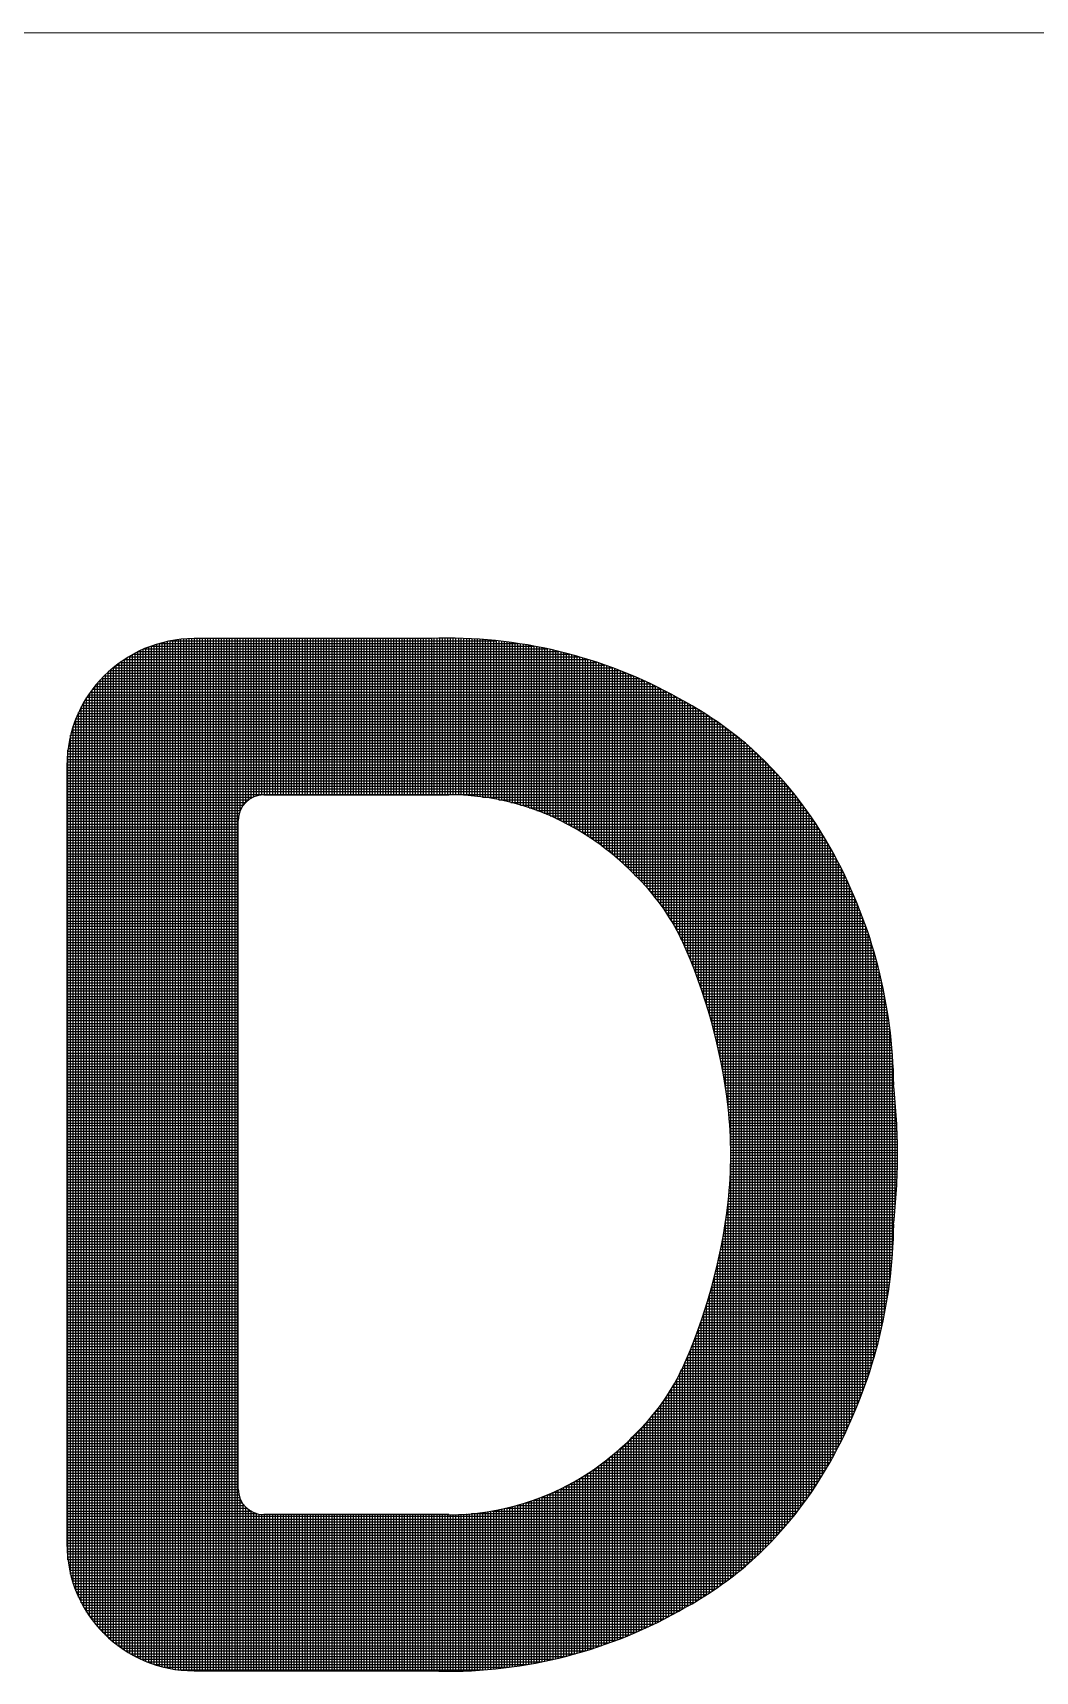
# Model space of a CAD drawing. Header units: inches. Extents: x 985 to 1826, y 0 to 594.
# Drawn here: x 1660.74 to 1667.2, y 99.48 to 110.04 of the extents above; entities that cross this region are included whole.
import ezdxf

# ---------------------------------------------------------------- set-up
doc = ezdxf.new("R2010")
doc.units = ezdxf.units.IN
doc.header["$MEASUREMENT"] = 0
doc.layers.add('BG 0 -1', color=7, linetype='Continuous')
doc.layers.add('BG ÇÑ±¹Áö¿ª³\xad¹æ±â¼úÁÖ½ÄÈ¸»ç CI', color=7, linetype='Continuous')

msp = doc.modelspace()

# ---------------------------------------------------------------- linework, layer by layer
at = {"layer": 'BG 0 -1', "color": 7, "linetype": 'Continuous', "lineweight": 9}
msp.add_line((1651.752, 110.04), (1801.02, 110.04), dxfattribs=at)
at = {"layer": 'BG ÇÑ±¹Áö¿ª³\xad¹æ±â¼úÁÖ½ÄÈ¸»ç CI', "color": 242, "linetype": 'Continuous', "lineweight": 25, "true_color": 0xd51c29}
for p, q in [((1661.384, 99.584), (1661.384, 106.033)), ((1661.386, 106.034), (1664.201, 106.034)), ((1661.401, 99.574), (1661.401, 106.043)), ((1661.418, 99.566), (1661.418, 106.051)), ((1661.419, 106.052), (1664.133, 106.052)), ((1661.436, 99.557), (1661.436, 106.06)), ((1661.453, 99.55), (1661.453, 106.068)), ((1661.457, 106.069), (1664.057, 106.069)), ((1661.47, 99.542), (1661.47, 106.075)), ((1661.488, 99.535), (1661.488, 106.082)), ((1661.501, 106.086), (1663.971, 106.086)), ((1661.505, 99.529), (1661.505, 106.088)), ((1661.523, 99.523), (1661.523, 106.094)), ((1661.54, 99.517), (1661.54, 106.1)), ((1661.554, 106.104), (1663.867, 106.104)), ((1661.557, 99.512), (1661.557, 106.105)), ((1661.575, 99.508), (1661.575, 106.109)), ((1661.592, 99.503), (1661.592, 106.114)), ((1661.609, 99.499), (1661.609, 106.118)), ((1661.627, 106.121), (1663.731, 106.121)), ((1661.627, 99.496), (1661.627, 106.121)), ((1661.644, 99.493), (1661.644, 106.124)), ((1661.661, 99.49), (1661.661, 106.127)), ((1661.679, 99.488), (1661.679, 106.129)), ((1661.696, 99.486), (1661.696, 106.131)), ((1661.714, 99.484), (1661.714, 106.133)), ((1661.731, 99.483), (1661.731, 106.134)), ((1661.748, 99.482), (1661.748, 106.135)), ((1661.766, 99.481), (1661.766, 106.136)), ((1663.305, 106.136), (1661.781, 106.136)), ((1661.783, 99.481), (1661.783, 106.136)), ((1661.8, 99.481), (1661.8, 106.136)), ((1661.818, 99.481), (1661.818, 106.136)), ((1661.835, 99.481), (1661.835, 106.136)), ((1661.853, 99.481), (1661.853, 106.136)), ((1661.87, 99.481), (1661.87, 106.136)), ((1661.887, 99.481), (1661.887, 106.136)), ((1661.905, 99.481), (1661.905, 106.136)), ((1661.922, 99.481), (1661.922, 106.136)), ((1661.939, 99.481), (1661.939, 106.136)), ((1661.957, 99.481), (1661.957, 106.136)), ((1661.974, 99.481), (1661.974, 106.136)), ((1661.991, 99.481), (1661.991, 106.136)), ((1662.009, 99.481), (1662.009, 106.136)), ((1662.026, 99.481), (1662.026, 106.136)), ((1662.044, 99.481), (1662.044, 106.136)), ((1662.061, 99.481), (1662.061, 106.136)), ((1662.078, 105.028), (1662.078, 106.136)), ((1662.096, 105.059), (1662.096, 106.136)), ((1662.113, 105.08), (1662.113, 106.136)), ((1662.13, 105.095), (1662.13, 106.136)), ((1662.148, 105.107), (1662.148, 106.136)), ((1662.165, 105.115), (1662.165, 106.136)), ((1662.182, 105.122), (1662.182, 106.136)), ((1662.2, 105.126), (1662.2, 106.136)), ((1662.217, 105.128), (1662.217, 106.136)), ((1662.235, 105.129), (1662.235, 106.136)), ((1662.252, 105.129), (1662.252, 106.136)), ((1662.269, 105.129), (1662.269, 106.136)), ((1662.287, 105.129), (1662.287, 106.136)), ((1662.304, 105.129), (1662.304, 106.136)), ((1662.321, 105.129), (1662.321, 106.136)), ((1662.339, 105.129), (1662.339, 106.136)), ((1662.356, 105.129), (1662.356, 106.136)), ((1662.373, 105.129), (1662.373, 106.136)), ((1662.391, 105.129), (1662.391, 106.136)), ((1662.408, 105.129), (1662.408, 106.136)), ((1662.426, 105.129), (1662.426, 106.136)), ((1662.443, 105.129), (1662.443, 106.136)), ((1662.46, 105.129), (1662.46, 106.136)), ((1662.478, 105.129), (1662.478, 106.136)), ((1662.495, 105.129), (1662.495, 106.136)), ((1662.512, 105.129), (1662.512, 106.136)), ((1662.53, 105.129), (1662.53, 106.136)), ((1662.547, 105.129), (1662.547, 106.136)), ((1662.564, 105.129), (1662.564, 106.136)), ((1662.582, 105.129), (1662.582, 106.136)), ((1662.599, 105.129), (1662.599, 106.136)), ((1662.617, 105.129), (1662.617, 106.136)), ((1662.634, 105.129), (1662.634, 106.136)), ((1662.651, 105.129), (1662.651, 106.136)), ((1662.669, 105.129), (1662.669, 106.136)), ((1662.686, 105.129), (1662.686, 106.136)), ((1662.703, 105.129), (1662.703, 106.136)), ((1662.721, 105.129), (1662.721, 106.136)), ((1662.738, 105.129), (1662.738, 106.136)), ((1662.755, 105.129), (1662.755, 106.136)), ((1662.773, 105.129), (1662.773, 106.136)), ((1662.79, 105.129), (1662.79, 106.136)), ((1662.808, 105.129), (1662.808, 106.136)), ((1662.825, 105.129), (1662.825, 106.136)), ((1662.842, 105.129), (1662.842, 106.136)), ((1662.86, 105.129), (1662.86, 106.136)), ((1662.877, 105.129), (1662.877, 106.136)), ((1662.894, 105.129), (1662.894, 106.136)), ((1662.912, 105.129), (1662.912, 106.136)), ((1662.929, 105.129), (1662.929, 106.136)), ((1662.946, 105.129), (1662.946, 106.136)), ((1662.964, 105.129), (1662.964, 106.136)), ((1662.981, 105.129), (1662.981, 106.136)), ((1662.999, 105.129), (1662.999, 106.136)), ((1663.016, 105.129), (1663.016, 106.136)), ((1663.033, 105.129), (1663.033, 106.136)), ((1663.051, 105.129), (1663.051, 106.136)), ((1663.068, 105.129), (1663.068, 106.136)), ((1663.085, 105.129), (1663.085, 106.136)), ((1663.103, 105.129), (1663.103, 106.136)), ((1663.12, 105.129), (1663.12, 106.136)), ((1663.137, 105.129), (1663.137, 106.136)), ((1663.155, 105.129), (1663.155, 106.136)), ((1663.172, 105.129), (1663.172, 106.136)), ((1663.19, 105.129), (1663.19, 106.136)), ((1663.207, 105.129), (1663.207, 106.136)), ((1663.224, 105.129), (1663.224, 106.136)), ((1663.242, 105.129), (1663.242, 106.136)), ((1663.259, 105.129), (1663.259, 106.136)), ((1663.276, 105.129), (1663.276, 106.136)), ((1663.294, 105.129), (1663.294, 106.136)), ((1663.311, 105.129), (1663.311, 106.136)), ((1663.328, 105.129), (1663.328, 106.136)), ((1663.346, 105.129), (1663.346, 106.137)), ((1663.363, 105.129), (1663.363, 106.137)), ((1663.381, 105.129), (1663.381, 106.137)), ((1663.398, 105.129), (1663.398, 106.138)), ((1663.415, 105.129), (1663.415, 106.138)), ((1663.433, 105.128), (1663.433, 106.138)), ((1663.45, 105.128), (1663.45, 106.137)), ((1663.467, 105.128), (1663.467, 106.137)), ((1663.485, 105.127), (1663.485, 106.137)), ((1663.502, 105.127), (1663.502, 106.136)), ((1663.519, 105.126), (1663.519, 106.136)), ((1663.537, 105.124), (1663.537, 106.135)), ((1663.554, 105.123), (1663.554, 106.134)), ((1663.572, 105.122), (1663.572, 106.134)), ((1663.589, 105.12), (1663.589, 106.133)), ((1663.606, 105.118), (1663.606, 106.132)), ((1663.624, 105.116), (1663.624, 106.13)), ((1663.641, 105.114), (1663.641, 106.129)), ((1663.658, 105.111), (1663.658, 106.128)), ((1663.676, 105.109), (1663.676, 106.126)), ((1663.693, 105.106), (1663.693, 106.125)), ((1663.711, 105.103), (1663.711, 106.123)), ((1663.728, 105.1), (1663.728, 106.121)), ((1663.745, 105.096), (1663.745, 106.12)), ((1663.763, 105.093), (1663.763, 106.118)), ((1663.78, 105.089), (1663.78, 106.116)), ((1663.797, 105.085), (1663.797, 106.113)), ((1663.815, 105.081), (1663.815, 106.111)), ((1663.832, 105.076), (1663.832, 106.109)), ((1663.849, 105.072), (1663.849, 106.106)), ((1663.867, 105.067), (1663.867, 106.104)), ((1663.884, 105.062), (1663.884, 106.101)), ((1663.902, 105.057), (1663.902, 106.098)), ((1663.919, 105.051), (1663.919, 106.096)), ((1663.936, 105.046), (1663.936, 106.093)), ((1663.954, 105.04), (1663.954, 106.09)), ((1663.971, 105.034), (1663.971, 106.086)), ((1663.988, 105.027), (1663.988, 106.083)), ((1664.006, 105.021), (1664.006, 106.08)), ((1664.023, 105.014), (1664.023, 106.076)), ((1664.04, 105.007), (1664.04, 106.073)), ((1664.058, 105), (1664.058, 106.069)), ((1664.075, 104.993), (1664.075, 106.065)), ((1664.093, 104.985), (1664.093, 106.061)), ((1664.11, 104.977), (1664.11, 106.057)), ((1664.127, 104.969), (1664.127, 106.053)), ((1664.145, 104.96), (1664.145, 106.049)), ((1664.162, 104.952), (1664.162, 106.045)), ((1664.179, 104.943), (1664.179, 106.04)), ((1664.197, 104.934), (1664.197, 106.036)), ((1661.238, 105.93), (1664.52, 105.93)), ((1661.245, 99.681), (1661.245, 105.936)), ((1661.258, 105.948), (1664.474, 105.948)), ((1661.262, 99.666), (1661.262, 105.951)), ((1661.279, 99.652), (1661.279, 105.965)), ((1661.28, 105.965), (1664.426, 105.965)), ((1661.297, 99.639), (1661.297, 105.978)), ((1661.303, 105.982), (1664.375, 105.982)), ((1661.314, 99.627), (1661.314, 105.99)), ((1661.328, 106), (1664.321, 106)), ((1661.332, 99.615), (1661.332, 106.002)), ((1661.349, 99.604), (1661.349, 106.013)), ((1661.356, 106.017), (1664.264, 106.017)), ((1661.366, 99.594), (1661.366, 106.023)), ((1664.214, 104.924), (1664.214, 106.031)), ((1664.231, 104.914), (1664.231, 106.026)), ((1664.249, 104.904), (1664.249, 106.021)), ((1664.266, 104.894), (1664.266, 106.016)), ((1664.284, 104.884), (1664.284, 106.011)), ((1664.301, 104.873), (1664.301, 106.006)), ((1664.318, 104.862), (1664.318, 106.001)), ((1664.336, 104.85), (1664.336, 105.995)), ((1664.353, 104.838), (1664.353, 105.99)), ((1664.37, 104.826), (1664.37, 105.984)), ((1664.388, 104.814), (1664.388, 105.978)), ((1664.405, 104.801), (1664.405, 105.972)), ((1664.422, 104.788), (1664.422, 105.966)), ((1664.44, 104.774), (1664.44, 105.96)), ((1664.457, 104.761), (1664.457, 105.954)), ((1664.475, 104.746), (1664.475, 105.947)), ((1664.492, 104.732), (1664.492, 105.941)), ((1664.509, 104.717), (1664.509, 105.934)), ((1664.527, 104.702), (1664.527, 105.928)), ((1661.139, 105.826), (1664.758, 105.826)), ((1661.141, 99.789), (1661.141, 105.828)), ((1661.153, 105.843), (1664.722, 105.843)), ((1661.158, 99.768), (1661.158, 105.849)), ((1661.168, 105.861), (1664.684, 105.861)), ((1661.175, 99.748), (1661.175, 105.869)), ((1661.184, 105.878), (1664.646, 105.878)), ((1661.193, 99.73), (1661.193, 105.887)), ((1661.201, 105.895), (1664.606, 105.895)), ((1661.21, 99.712), (1661.21, 105.905)), ((1661.218, 105.913), (1664.564, 105.913)), ((1661.227, 99.696), (1661.227, 105.921)), ((1664.544, 104.686), (1664.544, 105.921)), ((1664.561, 104.67), (1664.561, 105.914)), ((1664.579, 104.653), (1664.579, 105.907)), ((1664.596, 104.636), (1664.596, 105.899)), ((1664.613, 104.619), (1664.613, 105.892)), ((1664.631, 104.602), (1664.631, 105.885)), ((1664.648, 104.585), (1664.648, 105.877)), ((1664.666, 104.567), (1664.666, 105.869)), ((1664.683, 104.548), (1664.683, 105.861)), ((1664.7, 104.529), (1664.7, 105.853)), ((1664.718, 104.509), (1664.718, 105.845)), ((1664.735, 104.489), (1664.735, 105.837)), ((1664.752, 104.467), (1664.752, 105.829)), ((1661.068, 105.722), (1664.954, 105.722)), ((1661.071, 99.89), (1661.071, 105.727)), ((1661.078, 105.739), (1664.923, 105.739)), ((1661.088, 99.861), (1661.088, 105.756)), ((1661.089, 105.757), (1664.891, 105.757)), ((1661.1, 105.774), (1664.859, 105.774)), ((1661.106, 99.835), (1661.106, 105.782)), ((1661.112, 105.791), (1664.826, 105.791)), ((1661.123, 99.811), (1661.123, 105.806)), ((1661.125, 105.809), (1664.792, 105.809)), ((1664.77, 104.445), (1664.77, 105.82)), ((1664.787, 104.422), (1664.787, 105.811)), ((1664.804, 104.397), (1664.804, 105.803)), ((1664.822, 104.372), (1664.822, 105.794)), ((1664.839, 104.345), (1664.839, 105.784)), ((1664.857, 104.317), (1664.857, 105.775)), ((1664.874, 104.287), (1664.874, 105.766)), ((1664.891, 104.256), (1664.891, 105.756)), ((1664.909, 104.222), (1664.909, 105.747)), ((1664.926, 104.186), (1664.926, 105.737)), ((1664.943, 104.147), (1664.943, 105.728)), ((1664.961, 104.106), (1664.961, 105.718)), ((1661.018, 105.618), (1665.123, 105.618)), ((1661.019, 99.997), (1661.019, 105.62)), ((1661.025, 105.635), (1665.097, 105.635)), ((1661.033, 105.652), (1665.07, 105.652)), ((1661.036, 99.957), (1661.036, 105.66)), ((1661.041, 105.67), (1665.042, 105.67)), ((1661.049, 105.687), (1665.014, 105.687)), ((1661.054, 99.921), (1661.054, 105.696)), ((1661.058, 105.704), (1664.984, 105.704)), ((1664.978, 104.065), (1664.978, 105.708)), ((1664.995, 104.021), (1664.995, 105.698)), ((1665.013, 103.976), (1665.013, 105.688)), ((1665.03, 103.929), (1665.03, 105.677)), ((1665.048, 103.88), (1665.048, 105.667)), ((1665.065, 103.829), (1665.065, 105.656)), ((1665.082, 103.774), (1665.082, 105.645)), ((1665.1, 103.717), (1665.1, 105.633)), ((1665.117, 103.655), (1665.117, 105.622)), ((1660.984, 100.105), (1660.984, 105.512)), ((1660.985, 105.513), (1665.267, 105.513)), ((1660.989, 105.531), (1665.245, 105.531)), ((1660.994, 105.548), (1665.222, 105.548)), ((1660.999, 105.566), (1665.198, 105.566)), ((1661.002, 100.045), (1661.002, 105.572)), ((1661.005, 105.583), (1665.174, 105.583)), ((1661.011, 105.6), (1665.149, 105.6)), ((1665.134, 103.589), (1665.134, 105.61)), ((1665.152, 103.518), (1665.152, 105.598)), ((1665.169, 103.438), (1665.169, 105.586)), ((1665.186, 103.349), (1665.186, 105.574)), ((1665.204, 103.244), (1665.204, 105.561)), ((1665.221, 103.111), (1665.221, 105.548)), ((1665.239, 100.082), (1665.239, 105.535)), ((1665.256, 100.095), (1665.256, 105.522)), ((1665.273, 100.108), (1665.273, 105.509)), ((1660.966, 105.409), (1665.39, 105.409)), ((1660.967, 100.198), (1660.967, 105.419)), ((1660.968, 105.427), (1665.371, 105.427)), ((1660.97, 105.444), (1665.352, 105.444)), ((1660.973, 105.461), (1665.332, 105.461)), ((1660.977, 105.479), (1665.311, 105.479)), ((1660.98, 105.496), (1665.289, 105.496)), ((1665.291, 100.122), (1665.291, 105.495)), ((1665.308, 100.136), (1665.308, 105.481)), ((1665.325, 100.15), (1665.325, 105.467)), ((1665.343, 100.165), (1665.343, 105.452)), ((1665.36, 100.181), (1665.36, 105.436)), ((1665.377, 100.196), (1665.377, 105.421)), ((1665.395, 100.212), (1665.395, 105.405)), ((1660.96, 105.322), (1665.479, 105.322)), ((1660.96, 105.315), (1660.96, 100.302)), ((1660.96, 105.305), (1665.496, 105.305)), ((1660.961, 105.357), (1665.445, 105.357)), ((1660.961, 105.34), (1665.462, 105.34)), ((1660.962, 105.375), (1665.427, 105.375)), ((1660.964, 105.392), (1665.409, 105.392)), ((1665.412, 100.229), (1665.412, 105.389)), ((1665.43, 100.245), (1665.43, 105.372)), ((1665.447, 100.262), (1665.447, 105.355)), ((1665.464, 100.279), (1665.464, 105.338)), ((1665.482, 100.297), (1665.482, 105.32)), ((1665.499, 100.315), (1665.499, 105.302)), ((1660.96, 105.288), (1665.513, 105.288)), ((1660.96, 105.27), (1665.529, 105.27)), ((1660.96, 105.253), (1665.545, 105.253)), ((1660.96, 105.236), (1665.561, 105.236)), ((1660.96, 105.218), (1665.576, 105.218)), ((1660.96, 105.201), (1665.591, 105.201)), ((1665.516, 100.333), (1665.516, 105.284)), ((1665.534, 100.352), (1665.534, 105.265)), ((1665.551, 100.371), (1665.551, 105.246)), ((1665.569, 100.39), (1665.569, 105.227)), ((1665.586, 100.41), (1665.586, 105.207)), ((1660.96, 105.184), (1665.606, 105.184)), ((1660.96, 105.166), (1665.62, 105.166)), ((1660.96, 105.149), (1665.634, 105.149)), ((1660.96, 105.131), (1665.648, 105.131)), ((1660.96, 105.114), (1662.162, 105.114)), ((1660.96, 105.097), (1662.132, 105.097)), ((1662.229, 105.129), (1663.421, 105.129)), ((1663.638, 105.114), (1665.662, 105.114)), ((1663.743, 105.097), (1665.676, 105.097)), ((1665.603, 100.431), (1665.603, 105.186)), ((1665.621, 100.451), (1665.621, 105.166)), ((1665.638, 100.473), (1665.638, 105.145)), ((1665.655, 100.494), (1665.655, 105.123)), ((1665.673, 100.516), (1665.673, 105.101)), ((1660.96, 105.079), (1662.112, 105.079)), ((1660.96, 105.062), (1662.098, 105.062)), ((1660.96, 105.045), (1662.086, 105.045)), ((1660.96, 105.027), (1662.078, 105.027)), ((1660.96, 105.01), (1662.072, 105.01)), ((1660.96, 104.993), (1662.068, 104.993)), ((1663.82, 105.079), (1665.689, 105.079)), ((1663.884, 105.062), (1665.702, 105.062)), ((1663.939, 105.045), (1665.715, 105.045)), ((1663.989, 105.027), (1665.727, 105.027)), ((1664.034, 105.01), (1665.74, 105.01)), ((1664.075, 104.993), (1665.752, 104.993)), ((1665.69, 100.539), (1665.69, 105.078)), ((1665.707, 100.563), (1665.707, 105.055)), ((1665.725, 100.586), (1665.725, 105.031)), ((1665.742, 100.611), (1665.742, 105.006)), ((1665.76, 100.636), (1665.76, 104.981)), ((1660.96, 104.975), (1662.066, 104.975)), ((1660.96, 104.958), (1662.065, 104.958)), ((1660.96, 104.94), (1662.065, 104.94)), ((1660.96, 104.923), (1662.065, 104.923)), ((1660.96, 104.906), (1662.065, 104.906)), ((1660.96, 104.888), (1662.065, 104.888)), ((1662.065, 100.653), (1662.065, 104.964)), ((1664.114, 104.975), (1665.764, 104.975)), ((1664.15, 104.958), (1665.775, 104.958)), ((1664.184, 104.94), (1665.787, 104.94)), ((1664.216, 104.923), (1665.798, 104.923)), ((1664.247, 104.906), (1665.809, 104.906)), ((1664.276, 104.888), (1665.82, 104.888)), ((1665.777, 100.662), (1665.777, 104.955)), ((1665.794, 100.688), (1665.794, 104.929)), ((1665.812, 100.716), (1665.812, 104.901)), ((1665.829, 100.744), (1665.829, 104.873)), ((1660.96, 104.871), (1662.065, 104.871)), ((1660.96, 104.854), (1662.065, 104.854)), ((1660.96, 104.836), (1662.065, 104.836)), ((1660.96, 104.819), (1662.065, 104.819)), ((1660.96, 104.801), (1662.065, 104.801)), ((1660.96, 104.784), (1662.065, 104.784)), ((1660.96, 104.767), (1662.065, 104.767)), ((1664.304, 104.871), (1665.83, 104.871)), ((1664.33, 104.854), (1665.841, 104.854)), ((1664.356, 104.836), (1665.851, 104.836)), ((1664.381, 104.819), (1665.861, 104.819)), ((1664.404, 104.801), (1665.871, 104.801)), ((1664.427, 104.784), (1665.881, 104.784)), ((1664.449, 104.767), (1665.89, 104.767)), ((1665.846, 100.773), (1665.846, 104.845)), ((1665.864, 100.802), (1665.864, 104.815)), ((1665.881, 100.833), (1665.881, 104.784)), ((1660.96, 104.749), (1662.065, 104.749)), ((1660.96, 104.732), (1662.065, 104.732)), ((1660.96, 104.715), (1662.065, 104.715)), ((1660.96, 104.697), (1662.065, 104.697)), ((1660.96, 104.68), (1662.065, 104.68)), ((1660.96, 104.663), (1662.065, 104.663)), ((1664.471, 104.749), (1665.9, 104.749)), ((1664.492, 104.732), (1665.909, 104.732)), ((1664.512, 104.715), (1665.918, 104.715)), ((1664.532, 104.697), (1665.927, 104.697)), ((1664.551, 104.68), (1665.936, 104.68)), ((1664.569, 104.663), (1665.945, 104.663)), ((1665.898, 100.865), (1665.898, 104.752)), ((1665.916, 100.898), (1665.916, 104.719)), ((1665.933, 100.931), (1665.933, 104.686)), ((1660.96, 104.645), (1662.065, 104.645)), ((1660.96, 104.628), (1662.065, 104.628)), ((1660.96, 104.61), (1662.065, 104.61)), ((1660.96, 104.593), (1662.065, 104.593)), ((1660.96, 104.576), (1662.065, 104.576)), ((1660.96, 104.558), (1662.065, 104.558)), ((1664.587, 104.645), (1665.954, 104.645)), ((1664.604, 104.628), (1665.962, 104.628)), ((1664.622, 104.61), (1665.971, 104.61)), ((1664.64, 104.593), (1665.979, 104.593)), ((1664.657, 104.576), (1665.987, 104.576)), ((1664.674, 104.558), (1665.995, 104.558)), ((1665.951, 100.965), (1665.951, 104.652)), ((1665.968, 101.001), (1665.968, 104.616)), ((1665.985, 101.037), (1665.985, 104.58)), ((1660.96, 104.541), (1662.065, 104.541)), ((1660.96, 104.524), (1662.065, 104.524)), ((1660.96, 104.506), (1662.065, 104.506)), ((1660.96, 104.489), (1662.065, 104.489)), ((1660.96, 104.472), (1662.065, 104.472)), ((1660.96, 104.454), (1662.065, 104.454)), ((1664.69, 104.541), (1666.003, 104.541)), ((1664.705, 104.524), (1666.011, 104.524)), ((1664.72, 104.506), (1666.019, 104.506)), ((1664.735, 104.489), (1666.026, 104.489)), ((1664.749, 104.472), (1666.034, 104.472)), ((1664.763, 104.454), (1666.041, 104.454)), ((1666.003, 101.075), (1666.003, 104.542)), ((1666.02, 101.114), (1666.02, 104.503)), ((1666.037, 101.155), (1666.037, 104.462)), ((1660.96, 104.437), (1662.065, 104.437)), ((1660.96, 104.419), (1662.065, 104.419)), ((1660.96, 104.402), (1662.065, 104.402)), ((1660.96, 104.385), (1662.065, 104.385)), ((1660.96, 104.367), (1662.065, 104.367)), ((1660.96, 104.35), (1662.065, 104.35)), ((1664.776, 104.437), (1666.048, 104.437)), ((1664.789, 104.419), (1666.055, 104.419)), ((1664.801, 104.402), (1666.062, 104.402)), ((1664.813, 104.385), (1666.069, 104.385)), ((1664.825, 104.367), (1666.075, 104.367)), ((1664.836, 104.35), (1666.082, 104.35)), ((1666.055, 101.197), (1666.055, 104.42)), ((1666.072, 101.241), (1666.072, 104.376)), ((1660.96, 104.333), (1662.065, 104.333)), ((1660.96, 104.315), (1662.065, 104.315)), ((1660.96, 104.298), (1662.065, 104.298)), ((1660.96, 104.281), (1662.065, 104.281)), ((1660.96, 104.263), (1662.065, 104.263)), ((1660.96, 104.246), (1662.065, 104.246)), ((1664.847, 104.333), (1666.089, 104.333)), ((1664.858, 104.315), (1666.095, 104.315)), ((1664.868, 104.298), (1666.101, 104.298)), ((1664.878, 104.281), (1666.107, 104.281)), ((1664.887, 104.263), (1666.113, 104.263)), ((1664.896, 104.246), (1666.119, 104.246)), ((1666.089, 101.287), (1666.089, 104.33)), ((1666.107, 101.335), (1666.107, 104.282)), ((1660.96, 104.228), (1662.065, 104.228)), ((1660.96, 104.211), (1662.065, 104.211)), ((1660.96, 104.194), (1662.065, 104.194)), ((1660.96, 104.176), (1662.065, 104.176)), ((1660.96, 104.159), (1662.065, 104.159)), ((1660.96, 104.142), (1662.065, 104.142)), ((1664.905, 104.228), (1666.125, 104.228)), ((1664.914, 104.211), (1666.131, 104.211)), ((1664.922, 104.194), (1666.136, 104.194)), ((1664.93, 104.176), (1666.142, 104.176)), ((1664.938, 104.159), (1666.147, 104.159)), ((1664.946, 104.142), (1666.152, 104.142)), ((1666.124, 101.386), (1666.124, 104.231)), ((1666.142, 101.44), (1666.142, 104.177)), ((1660.96, 104.124), (1662.065, 104.124)), ((1660.96, 104.107), (1662.065, 104.107)), ((1660.96, 104.09), (1662.065, 104.09)), ((1660.96, 104.072), (1662.065, 104.072)), ((1660.96, 104.055), (1662.065, 104.055)), ((1660.96, 104.037), (1662.065, 104.037)), ((1664.953, 104.124), (1666.158, 104.124)), ((1664.961, 104.107), (1666.163, 104.107)), ((1664.968, 104.09), (1666.168, 104.09)), ((1664.975, 104.072), (1666.172, 104.072)), ((1664.982, 104.055), (1666.177, 104.055)), ((1664.989, 104.037), (1666.182, 104.037)), ((1666.159, 101.497), (1666.159, 104.12)), ((1666.176, 101.559), (1666.176, 104.058)), ((1660.96, 104.02), (1662.065, 104.02)), ((1660.96, 104.003), (1662.065, 104.003)), ((1660.96, 103.985), (1662.065, 103.985)), ((1660.96, 103.968), (1662.065, 103.968)), ((1660.96, 103.951), (1662.065, 103.951)), ((1660.96, 103.933), (1662.065, 103.933)), ((1664.996, 104.02), (1666.186, 104.02)), ((1665.003, 104.003), (1666.191, 104.003)), ((1665.009, 103.985), (1666.195, 103.985)), ((1665.016, 103.968), (1666.199, 103.968)), ((1665.022, 103.951), (1666.203, 103.951)), ((1665.029, 103.933), (1666.207, 103.933)), ((1666.194, 101.626), (1666.194, 103.991)), ((1660.96, 103.916), (1662.065, 103.916)), ((1660.96, 103.899), (1662.065, 103.899)), ((1660.96, 103.881), (1662.065, 103.881)), ((1660.96, 103.864), (1662.065, 103.864)), ((1660.96, 103.846), (1662.065, 103.846)), ((1660.96, 103.829), (1662.065, 103.829)), ((1665.035, 103.916), (1666.211, 103.916)), ((1665.041, 103.899), (1666.215, 103.899)), ((1665.047, 103.881), (1666.219, 103.881)), ((1665.053, 103.864), (1666.222, 103.864)), ((1665.059, 103.846), (1666.226, 103.846)), ((1665.065, 103.829), (1666.229, 103.829)), ((1666.211, 101.7), (1666.211, 103.917)), ((1666.228, 101.783), (1666.228, 103.834)), ((1660.96, 103.812), (1662.065, 103.812)), ((1660.96, 103.794), (1662.065, 103.794)), ((1660.96, 103.777), (1662.065, 103.777)), ((1660.96, 103.76), (1662.065, 103.76)), ((1660.96, 103.742), (1662.065, 103.742)), ((1660.96, 103.725), (1662.065, 103.725)), ((1665.07, 103.812), (1666.233, 103.812)), ((1665.076, 103.794), (1666.236, 103.794)), ((1665.081, 103.777), (1666.239, 103.777)), ((1665.087, 103.76), (1666.242, 103.76)), ((1665.092, 103.742), (1666.245, 103.742)), ((1665.097, 103.725), (1666.248, 103.725)), ((1666.246, 101.88), (1666.246, 103.737)), ((1660.96, 103.708), (1662.065, 103.708)), ((1660.96, 103.69), (1662.065, 103.69)), ((1660.96, 103.673), (1662.065, 103.673)), ((1660.96, 103.655), (1662.065, 103.655)), ((1660.96, 103.638), (1662.065, 103.638)), ((1660.96, 103.621), (1662.065, 103.621)), ((1665.102, 103.708), (1666.25, 103.708)), ((1665.107, 103.69), (1666.253, 103.69)), ((1665.112, 103.673), (1666.256, 103.673)), ((1665.117, 103.655), (1666.258, 103.655)), ((1665.122, 103.638), (1666.26, 103.638)), ((1665.126, 103.621), (1666.262, 103.621)), ((1666.263, 102.001), (1666.263, 103.616)), ((1660.96, 103.603), (1662.065, 103.603)), ((1660.96, 103.586), (1662.065, 103.586)), ((1660.96, 103.569), (1662.065, 103.569)), ((1660.96, 103.551), (1662.065, 103.551)), ((1660.96, 103.534), (1662.065, 103.534)), ((1660.96, 103.517), (1662.065, 103.517)), ((1660.96, 103.499), (1662.065, 103.499)), ((1665.131, 103.603), (1666.265, 103.603)), ((1665.135, 103.586), (1666.267, 103.586)), ((1665.14, 103.569), (1666.269, 103.569)), ((1665.144, 103.551), (1666.27, 103.551)), ((1665.148, 103.534), (1666.272, 103.534)), ((1665.152, 103.517), (1666.274, 103.517)), ((1665.156, 103.499), (1666.275, 103.499)), ((1660.96, 103.482), (1662.065, 103.482)), ((1660.96, 103.464), (1662.065, 103.464)), ((1660.96, 103.447), (1662.065, 103.447)), ((1660.96, 103.43), (1662.065, 103.43)), ((1660.96, 103.412), (1662.065, 103.412)), ((1660.96, 103.395), (1662.065, 103.395)), ((1665.16, 103.482), (1666.277, 103.482)), ((1665.164, 103.464), (1666.278, 103.464)), ((1665.167, 103.447), (1666.28, 103.447)), ((1665.171, 103.43), (1666.281, 103.43)), ((1665.174, 103.412), (1666.282, 103.412)), ((1665.178, 103.395), (1666.283, 103.395)), ((1666.28, 102.183), (1666.28, 103.434)), ((1660.96, 103.378), (1662.065, 103.378)), ((1660.96, 103.36), (1662.065, 103.36)), ((1660.96, 103.343), (1662.065, 103.343)), ((1660.96, 103.326), (1662.065, 103.326)), ((1660.96, 103.308), (1662.065, 103.308)), ((1660.96, 103.291), (1662.065, 103.291)), ((1665.181, 103.378), (1666.284, 103.378)), ((1665.184, 103.36), (1666.285, 103.36)), ((1665.188, 103.343), (1666.285, 103.343)), ((1665.191, 103.326), (1666.286, 103.326)), ((1665.194, 103.308), (1666.286, 103.308)), ((1665.196, 103.291), (1666.287, 103.291)), ((1660.96, 103.273), (1662.065, 103.273)), ((1660.96, 103.256), (1662.065, 103.256)), ((1660.96, 103.239), (1662.065, 103.239)), ((1660.96, 103.221), (1662.065, 103.221)), ((1660.96, 103.204), (1662.065, 103.204)), ((1660.96, 103.187), (1662.065, 103.187)), ((1665.199, 103.273), (1666.287, 103.273)), ((1665.202, 103.256), (1666.287, 103.256)), ((1665.205, 103.239), (1666.289, 103.239)), ((1665.207, 103.221), (1666.291, 103.221)), ((1665.21, 103.204), (1666.293, 103.204)), ((1665.212, 103.187), (1666.295, 103.187)), ((1660.96, 103.169), (1662.065, 103.169)), ((1660.96, 103.152), (1662.065, 103.152)), ((1660.96, 103.135), (1662.065, 103.135)), ((1660.96, 103.117), (1662.065, 103.117)), ((1660.96, 103.1), (1662.065, 103.1)), ((1660.96, 103.082), (1662.065, 103.082)), ((1665.214, 103.169), (1666.296, 103.169)), ((1665.216, 103.152), (1666.298, 103.152)), ((1665.218, 103.135), (1666.299, 103.135)), ((1665.22, 103.117), (1666.301, 103.117)), ((1665.222, 103.1), (1666.302, 103.1)), ((1665.224, 103.082), (1666.303, 103.082)), ((1666.298, 102.465), (1666.298, 103.152)), ((1660.96, 103.065), (1662.065, 103.065)), ((1660.96, 103.048), (1662.065, 103.048)), ((1660.96, 103.03), (1662.065, 103.03)), ((1660.96, 103.013), (1662.065, 103.013)), ((1660.96, 102.996), (1662.065, 102.996)), ((1660.96, 102.978), (1662.065, 102.978)), ((1665.226, 103.065), (1666.304, 103.065)), ((1665.227, 103.048), (1666.305, 103.048)), ((1665.229, 103.03), (1666.306, 103.03)), ((1665.23, 103.013), (1666.307, 103.013)), ((1665.232, 102.996), (1666.308, 102.996)), ((1665.233, 102.978), (1666.309, 102.978)), ((1660.96, 102.961), (1662.065, 102.961)), ((1660.96, 102.943), (1662.065, 102.943)), ((1660.96, 102.926), (1662.065, 102.926)), ((1660.96, 102.909), (1662.065, 102.909)), ((1660.96, 102.891), (1662.065, 102.891)), ((1660.96, 102.874), (1662.065, 102.874)), ((1665.234, 102.961), (1666.31, 102.961)), ((1665.235, 102.943), (1666.31, 102.943)), ((1665.235, 102.926), (1666.311, 102.926)), ((1665.236, 102.909), (1666.311, 102.909)), ((1665.237, 102.891), (1666.312, 102.891)), ((1665.237, 102.874), (1666.312, 102.874)), ((1660.96, 102.857), (1662.065, 102.857)), ((1660.96, 102.839), (1662.065, 102.839)), ((1660.96, 102.822), (1662.065, 102.822)), ((1660.96, 102.805), (1662.065, 102.805)), ((1660.96, 102.787), (1662.065, 102.787)), ((1660.96, 102.77), (1662.065, 102.77)), ((1665.238, 102.857), (1666.312, 102.857)), ((1665.238, 102.839), (1666.312, 102.839)), ((1665.238, 102.822), (1666.313, 102.822)), ((1665.238, 102.805), (1666.313, 102.805)), ((1665.238, 102.787), (1666.313, 102.787)), ((1665.238, 102.77), (1666.312, 102.77)), ((1660.96, 102.752), (1662.065, 102.752)), ((1660.96, 102.735), (1662.065, 102.735)), ((1660.96, 102.718), (1662.065, 102.718)), ((1660.96, 102.7), (1662.065, 102.7)), ((1660.96, 102.683), (1662.065, 102.683)), ((1660.96, 102.666), (1662.065, 102.666)), ((1665.234, 102.666), (1666.31, 102.666)), ((1665.235, 102.683), (1666.311, 102.683)), ((1665.236, 102.718), (1666.312, 102.718)), ((1665.236, 102.7), (1666.311, 102.7)), ((1665.237, 102.752), (1666.312, 102.752)), ((1665.237, 102.735), (1666.312, 102.735)), ((1660.96, 102.648), (1662.065, 102.648)), ((1660.96, 102.631), (1662.065, 102.631)), ((1660.96, 102.614), (1662.065, 102.614)), ((1660.96, 102.596), (1662.065, 102.596)), ((1660.96, 102.579), (1662.065, 102.579)), ((1660.96, 102.561), (1662.065, 102.561)), ((1665.227, 102.561), (1666.305, 102.561)), ((1665.228, 102.579), (1666.306, 102.579)), ((1665.23, 102.596), (1666.307, 102.596)), ((1665.231, 102.614), (1666.308, 102.614)), ((1665.232, 102.631), (1666.309, 102.631)), ((1665.233, 102.648), (1666.309, 102.648)), ((1660.96, 102.544), (1662.065, 102.544)), ((1660.96, 102.527), (1662.065, 102.527)), ((1660.96, 102.509), (1662.065, 102.509)), ((1660.96, 102.492), (1662.065, 102.492)), ((1660.96, 102.475), (1662.065, 102.475)), ((1660.96, 102.457), (1662.065, 102.457)), ((1665.215, 102.457), (1666.297, 102.457)), ((1665.218, 102.475), (1666.299, 102.475)), ((1665.22, 102.492), (1666.3, 102.492)), ((1665.221, 100.069), (1665.221, 102.506)), ((1665.222, 102.509), (1666.301, 102.509)), ((1665.223, 102.527), (1666.303, 102.527)), ((1665.225, 102.544), (1666.304, 102.544)), ((1660.96, 102.44), (1662.065, 102.44)), ((1660.96, 102.423), (1662.065, 102.423)), ((1660.96, 102.405), (1662.065, 102.405)), ((1660.96, 102.388), (1662.065, 102.388)), ((1660.96, 102.37), (1662.065, 102.37)), ((1660.96, 102.353), (1662.065, 102.353)), ((1665.201, 102.353), (1666.287, 102.353)), ((1665.203, 102.37), (1666.288, 102.37)), ((1665.204, 100.056), (1665.204, 102.374)), ((1665.206, 102.388), (1666.29, 102.388)), ((1665.208, 102.405), (1666.292, 102.405)), ((1665.211, 102.423), (1666.294, 102.423)), ((1665.213, 102.44), (1666.296, 102.44)), ((1660.96, 102.336), (1662.065, 102.336)), ((1660.96, 102.318), (1662.065, 102.318)), ((1660.96, 102.301), (1662.065, 102.301)), ((1660.96, 102.284), (1662.065, 102.284)), ((1660.96, 102.266), (1662.065, 102.266)), ((1660.96, 102.249), (1662.065, 102.249)), ((1660.96, 102.232), (1662.065, 102.232)), ((1665.18, 102.232), (1666.283, 102.232)), ((1665.183, 102.249), (1666.284, 102.249)), ((1665.186, 100.043), (1665.186, 102.268)), ((1665.186, 102.266), (1666.285, 102.266)), ((1665.189, 102.284), (1666.286, 102.284)), ((1665.192, 102.301), (1666.286, 102.301)), ((1665.195, 102.318), (1666.287, 102.318)), ((1665.198, 102.336), (1666.287, 102.336)), ((1660.96, 102.214), (1662.065, 102.214)), ((1660.96, 102.197), (1662.065, 102.197)), ((1660.96, 102.179), (1662.065, 102.179)), ((1660.96, 102.162), (1662.065, 102.162)), ((1660.96, 102.145), (1662.065, 102.145)), ((1660.96, 102.127), (1662.065, 102.127)), ((1665.158, 102.127), (1666.276, 102.127)), ((1665.162, 102.145), (1666.278, 102.145)), ((1665.166, 102.162), (1666.279, 102.162)), ((1665.169, 102.179), (1666.28, 102.179)), ((1665.169, 100.031), (1665.169, 102.179)), ((1665.173, 102.197), (1666.281, 102.197)), ((1665.176, 102.214), (1666.282, 102.214)), ((1660.96, 102.11), (1662.065, 102.11)), ((1660.96, 102.093), (1662.065, 102.093)), ((1660.96, 102.075), (1662.065, 102.075)), ((1660.96, 102.058), (1662.065, 102.058)), ((1660.96, 102.041), (1662.065, 102.041)), ((1660.96, 102.023), (1662.065, 102.023)), ((1665.133, 102.023), (1666.266, 102.023)), ((1665.134, 100.007), (1665.134, 102.028)), ((1665.138, 102.041), (1666.268, 102.041)), ((1665.142, 102.058), (1666.27, 102.058)), ((1665.146, 102.075), (1666.271, 102.075)), ((1665.15, 102.093), (1666.273, 102.093)), ((1665.152, 100.019), (1665.152, 102.099)), ((1665.154, 102.11), (1666.275, 102.11)), ((1660.96, 102.006), (1662.065, 102.006)), ((1660.96, 101.988), (1662.065, 101.988)), ((1660.96, 101.971), (1662.065, 101.971)), ((1660.96, 101.954), (1662.065, 101.954)), ((1660.96, 101.936), (1662.065, 101.936)), ((1660.96, 101.919), (1662.065, 101.919)), ((1665.105, 101.919), (1666.252, 101.919)), ((1665.11, 101.936), (1666.254, 101.936)), ((1665.115, 101.954), (1666.257, 101.954)), ((1665.117, 99.995), (1665.117, 101.962)), ((1665.12, 101.971), (1666.259, 101.971)), ((1665.124, 101.988), (1666.261, 101.988)), ((1665.129, 102.006), (1666.264, 102.006)), ((1660.96, 101.902), (1662.065, 101.902)), ((1660.96, 101.884), (1662.065, 101.884)), ((1660.96, 101.867), (1662.065, 101.867)), ((1660.96, 101.85), (1662.065, 101.85)), ((1660.96, 101.832), (1662.065, 101.832)), ((1660.96, 101.815), (1662.065, 101.815)), ((1665.074, 101.815), (1666.234, 101.815)), ((1665.079, 101.832), (1666.238, 101.832)), ((1665.082, 99.972), (1665.082, 101.843)), ((1665.084, 101.85), (1666.241, 101.85)), ((1665.09, 101.867), (1666.244, 101.867)), ((1665.095, 101.884), (1666.246, 101.884)), ((1665.1, 101.902), (1666.249, 101.902)), ((1665.1, 99.984), (1665.1, 101.9)), ((1660.96, 101.797), (1662.065, 101.797)), ((1660.96, 101.78), (1662.065, 101.78)), ((1660.96, 101.763), (1662.065, 101.763)), ((1660.96, 101.745), (1662.065, 101.745)), ((1660.96, 101.728), (1662.065, 101.728)), ((1660.96, 101.711), (1662.065, 101.711)), ((1665.038, 101.711), (1666.213, 101.711)), ((1665.045, 101.728), (1666.217, 101.728)), ((1665.048, 99.951), (1665.048, 101.737)), ((1665.051, 101.745), (1666.221, 101.745)), ((1665.056, 101.763), (1666.224, 101.763)), ((1665.062, 101.78), (1666.228, 101.78)), ((1665.065, 99.961), (1665.065, 101.788)), ((1665.068, 101.797), (1666.231, 101.797)), ((1660.96, 101.693), (1662.065, 101.693)), ((1660.96, 101.676), (1662.065, 101.676)), ((1660.96, 101.659), (1662.065, 101.659)), ((1660.96, 101.641), (1662.065, 101.641)), ((1660.96, 101.624), (1662.065, 101.624)), ((1660.96, 101.606), (1662.065, 101.606)), ((1665, 101.606), (1666.189, 101.606)), ((1665.006, 101.624), (1666.193, 101.624)), ((1665.013, 101.641), (1666.197, 101.641)), ((1665.013, 99.929), (1665.013, 101.641)), ((1665.02, 101.659), (1666.201, 101.659)), ((1665.026, 101.676), (1666.206, 101.676)), ((1665.03, 99.94), (1665.03, 101.688)), ((1665.032, 101.693), (1666.209, 101.693)), ((1660.96, 101.589), (1662.065, 101.589)), ((1660.96, 101.572), (1662.065, 101.572)), ((1660.96, 101.554), (1662.065, 101.554)), ((1660.96, 101.537), (1662.065, 101.537)), ((1660.96, 101.52), (1662.065, 101.52)), ((1660.96, 101.502), (1662.065, 101.502)), ((1664.957, 101.502), (1666.16, 101.502)), ((1664.961, 99.899), (1664.961, 101.511)), ((1664.965, 101.52), (1666.165, 101.52)), ((1664.972, 101.537), (1666.17, 101.537)), ((1664.978, 99.909), (1664.978, 101.552)), ((1664.979, 101.554), (1666.175, 101.554)), ((1664.986, 101.572), (1666.18, 101.572)), ((1664.993, 101.589), (1666.184, 101.589)), ((1664.995, 99.919), (1664.995, 101.596)), ((1660.96, 101.485), (1662.065, 101.485)), ((1660.96, 101.468), (1662.065, 101.468)), ((1660.96, 101.45), (1662.065, 101.45)), ((1660.96, 101.433), (1662.065, 101.433)), ((1660.96, 101.415), (1662.065, 101.415)), ((1660.96, 101.398), (1662.065, 101.398)), ((1664.909, 99.87), (1664.909, 101.395)), ((1664.91, 101.398), (1666.128, 101.398)), ((1664.919, 101.415), (1666.134, 101.415)), ((1664.926, 99.88), (1664.926, 101.431)), ((1664.927, 101.433), (1666.139, 101.433)), ((1664.934, 101.45), (1666.145, 101.45)), ((1664.942, 101.468), (1666.15, 101.468)), ((1664.943, 99.889), (1664.943, 101.47)), ((1664.95, 101.485), (1666.155, 101.485)), ((1660.96, 101.381), (1662.065, 101.381)), ((1660.96, 101.363), (1662.065, 101.363)), ((1660.96, 101.346), (1662.065, 101.346)), ((1660.96, 101.329), (1662.065, 101.329)), ((1660.96, 101.311), (1662.065, 101.311)), ((1660.96, 101.294), (1662.065, 101.294)), ((1664.853, 101.294), (1666.092, 101.294)), ((1664.857, 99.842), (1664.857, 101.3)), ((1664.863, 101.311), (1666.098, 101.311)), ((1664.873, 101.329), (1666.105, 101.329)), ((1664.874, 99.851), (1664.874, 101.33)), ((1664.883, 101.346), (1666.111, 101.346)), ((1664.891, 99.861), (1664.891, 101.361)), ((1664.892, 101.363), (1666.117, 101.363)), ((1664.901, 101.381), (1666.122, 101.381)), ((1660.96, 101.277), (1662.065, 101.277)), ((1660.96, 101.259), (1662.065, 101.259)), ((1660.96, 101.242), (1662.065, 101.242)), ((1660.96, 101.224), (1662.065, 101.224)), ((1660.96, 101.207), (1662.065, 101.207)), ((1660.96, 101.19), (1662.065, 101.19)), ((1664.783, 101.19), (1666.052, 101.19)), ((1664.787, 99.806), (1664.787, 101.195)), ((1664.796, 101.207), (1666.059, 101.207)), ((1664.804, 99.814), (1664.804, 101.22)), ((1664.808, 101.224), (1666.066, 101.224)), ((1664.82, 101.242), (1666.072, 101.242)), ((1664.822, 99.823), (1664.822, 101.245)), ((1664.831, 101.259), (1666.079, 101.259)), ((1664.839, 99.833), (1664.839, 101.272)), ((1664.842, 101.277), (1666.086, 101.277)), ((1660.96, 101.172), (1662.065, 101.172)), ((1660.96, 101.155), (1662.065, 101.155)), ((1660.96, 101.138), (1662.065, 101.138)), ((1660.96, 101.12), (1662.065, 101.12)), ((1660.96, 101.103), (1662.065, 101.103)), ((1660.96, 101.085), (1662.065, 101.085)), ((1664.698, 101.085), (1666.007, 101.085)), ((1664.7, 99.764), (1664.7, 101.088)), ((1664.714, 101.103), (1666.015, 101.103)), ((1664.718, 99.772), (1664.718, 101.108)), ((1664.728, 101.12), (1666.023, 101.12)), ((1664.735, 99.78), (1664.735, 101.128)), ((1664.743, 101.138), (1666.03, 101.138)), ((1664.752, 99.788), (1664.752, 101.15)), ((1664.757, 101.155), (1666.037, 101.155)), ((1664.77, 101.172), (1666.045, 101.172)), ((1664.77, 99.797), (1664.77, 101.172)), ((1660.96, 101.068), (1662.065, 101.068)), ((1660.96, 101.051), (1662.065, 101.051)), ((1660.96, 101.033), (1662.065, 101.033)), ((1660.96, 101.016), (1662.065, 101.016)), ((1660.96, 100.999), (1662.065, 100.999)), ((1660.96, 100.981), (1662.065, 100.981)), ((1660.96, 100.964), (1662.065, 100.964)), ((1664.579, 100.964), (1665.95, 100.964)), ((1664.579, 99.71), (1664.579, 100.964)), ((1664.596, 99.718), (1664.596, 100.981)), ((1664.597, 100.981), (1665.958, 100.981)), ((1664.613, 99.725), (1664.613, 100.998)), ((1664.614, 100.999), (1665.967, 100.999)), ((1664.631, 99.732), (1664.631, 101.015)), ((1664.632, 101.016), (1665.975, 101.016)), ((1664.648, 99.74), (1664.648, 101.032)), ((1664.649, 101.033), (1665.983, 101.033)), ((1664.666, 101.051), (1665.992, 101.051)), ((1664.666, 99.748), (1664.666, 101.05)), ((1664.682, 101.068), (1666, 101.068)), ((1664.683, 99.756), (1664.683, 101.069)), ((1660.96, 100.947), (1662.065, 100.947)), ((1660.96, 100.929), (1662.065, 100.929)), ((1660.96, 100.912), (1662.065, 100.912)), ((1660.96, 100.894), (1662.065, 100.894)), ((1660.96, 100.877), (1662.065, 100.877)), ((1660.96, 100.86), (1662.065, 100.86)), ((1664.461, 100.86), (1665.896, 100.86)), ((1664.475, 99.67), (1664.475, 100.871)), ((1664.482, 100.877), (1665.905, 100.877)), ((1664.492, 99.676), (1664.492, 100.885)), ((1664.503, 100.894), (1665.914, 100.894)), ((1664.509, 99.683), (1664.509, 100.9)), ((1664.523, 100.912), (1665.923, 100.912)), ((1664.527, 99.689), (1664.527, 100.915)), ((1664.542, 100.929), (1665.932, 100.929)), ((1664.544, 99.696), (1664.544, 100.931)), ((1664.561, 100.947), (1665.941, 100.947)), ((1664.561, 99.703), (1664.561, 100.947)), ((1660.96, 100.842), (1662.065, 100.842)), ((1660.96, 100.825), (1662.065, 100.825)), ((1660.96, 100.808), (1662.065, 100.808)), ((1660.96, 100.79), (1662.065, 100.79)), ((1660.96, 100.773), (1662.065, 100.773)), ((1660.96, 100.756), (1662.065, 100.756)), ((1664.318, 100.756), (1665.836, 100.756)), ((1664.318, 99.616), (1664.318, 100.755)), ((1664.336, 99.622), (1664.336, 100.767)), ((1664.344, 100.773), (1665.847, 100.773)), ((1664.353, 99.627), (1664.353, 100.779)), ((1664.369, 100.79), (1665.857, 100.79)), ((1664.37, 99.633), (1664.37, 100.791)), ((1664.388, 99.639), (1664.388, 100.803)), ((1664.394, 100.808), (1665.867, 100.808)), ((1664.405, 99.645), (1664.405, 100.816)), ((1664.417, 100.825), (1665.877, 100.825)), ((1664.422, 99.651), (1664.422, 100.829)), ((1664.439, 100.842), (1665.886, 100.842)), ((1664.44, 99.657), (1664.44, 100.843)), ((1664.457, 99.663), (1664.457, 100.856)), ((1660.96, 100.738), (1662.065, 100.738)), ((1660.96, 100.721), (1662.065, 100.721)), ((1660.96, 100.703), (1662.065, 100.703)), ((1660.96, 100.686), (1662.065, 100.686)), ((1660.96, 100.669), (1662.065, 100.669)), ((1660.96, 100.651), (1662.065, 100.651)), ((1664.127, 99.564), (1664.127, 100.648)), ((1664.134, 100.651), (1665.77, 100.651)), ((1664.145, 99.568), (1664.145, 100.657)), ((1664.162, 99.572), (1664.162, 100.665)), ((1664.169, 100.669), (1665.781, 100.669)), ((1664.179, 99.577), (1664.179, 100.674)), ((1664.197, 99.581), (1664.197, 100.683)), ((1664.202, 100.686), (1665.793, 100.686)), ((1664.214, 99.586), (1664.214, 100.693)), ((1664.231, 99.591), (1664.231, 100.703)), ((1664.233, 100.703), (1665.804, 100.703)), ((1664.249, 99.596), (1664.249, 100.713)), ((1664.263, 100.721), (1665.815, 100.721)), ((1664.266, 99.601), (1664.266, 100.723)), ((1664.284, 99.606), (1664.284, 100.733)), ((1664.291, 100.738), (1665.826, 100.738)), ((1664.301, 99.611), (1664.301, 100.744)), ((1660.96, 100.634), (1662.066, 100.634)), ((1660.96, 100.617), (1662.069, 100.617)), ((1660.96, 100.599), (1662.074, 100.599)), ((1660.96, 100.582), (1662.081, 100.582)), ((1660.96, 100.565), (1662.091, 100.565)), ((1660.96, 100.547), (1662.104, 100.547)), ((1662.078, 99.481), (1662.078, 100.589)), ((1662.096, 99.481), (1662.096, 100.558)), ((1663.849, 99.511), (1663.849, 100.545)), ((1663.856, 100.547), (1665.696, 100.547)), ((1663.867, 99.513), (1663.867, 100.55)), ((1663.884, 99.516), (1663.884, 100.555)), ((1663.902, 99.519), (1663.902, 100.56)), ((1663.915, 100.565), (1665.709, 100.565)), ((1663.919, 99.521), (1663.919, 100.566)), ((1663.936, 99.524), (1663.936, 100.571)), ((1663.954, 99.527), (1663.954, 100.577)), ((1663.967, 100.582), (1665.722, 100.582)), ((1663.971, 99.531), (1663.971, 100.583)), ((1663.988, 99.534), (1663.988, 100.59)), ((1664.006, 99.537), (1664.006, 100.596)), ((1664.014, 100.599), (1665.734, 100.599)), ((1664.023, 99.541), (1664.023, 100.603)), ((1664.04, 99.544), (1664.04, 100.61)), ((1664.057, 100.617), (1665.746, 100.617)), ((1664.058, 99.548), (1664.058, 100.617)), ((1664.075, 99.552), (1664.075, 100.624)), ((1664.093, 99.556), (1664.093, 100.632)), ((1664.097, 100.634), (1665.758, 100.634)), ((1664.11, 99.56), (1664.11, 100.64)), ((1660.96, 100.53), (1662.121, 100.53)), ((1660.96, 100.512), (1662.144, 100.512)), ((1660.96, 100.495), (1662.183, 100.495)), ((1660.96, 100.478), (1665.642, 100.478)), ((1660.96, 100.46), (1665.628, 100.46)), ((1660.96, 100.443), (1665.614, 100.443)), ((1662.113, 99.481), (1662.113, 100.537)), ((1662.13, 99.481), (1662.13, 100.522)), ((1662.148, 99.481), (1662.148, 100.51)), ((1662.165, 99.481), (1662.165, 100.502)), ((1662.182, 99.481), (1662.182, 100.495)), ((1662.2, 99.481), (1662.2, 100.491)), ((1662.217, 99.481), (1662.217, 100.489)), ((1663.421, 100.489), (1662.229, 100.489)), ((1662.235, 99.481), (1662.235, 100.489)), ((1662.252, 99.481), (1662.252, 100.489)), ((1662.269, 99.481), (1662.269, 100.489)), ((1662.287, 99.481), (1662.287, 100.489)), ((1662.304, 99.481), (1662.304, 100.489)), ((1662.321, 99.481), (1662.321, 100.489)), ((1662.339, 99.481), (1662.339, 100.489)), ((1662.356, 99.481), (1662.356, 100.489)), ((1662.373, 99.481), (1662.373, 100.489)), ((1662.391, 99.481), (1662.391, 100.489)), ((1662.408, 99.481), (1662.408, 100.489)), ((1662.426, 99.481), (1662.426, 100.489)), ((1662.443, 99.481), (1662.443, 100.489)), ((1662.46, 99.481), (1662.46, 100.489)), ((1662.478, 99.481), (1662.478, 100.489)), ((1662.495, 99.481), (1662.495, 100.489)), ((1662.512, 99.481), (1662.512, 100.489)), ((1662.53, 99.481), (1662.53, 100.489)), ((1662.547, 99.481), (1662.547, 100.489)), ((1662.564, 99.481), (1662.564, 100.489)), ((1662.582, 99.481), (1662.582, 100.489)), ((1662.599, 99.481), (1662.599, 100.489)), ((1662.617, 99.481), (1662.617, 100.489)), ((1662.634, 99.481), (1662.634, 100.489)), ((1662.651, 99.481), (1662.651, 100.489)), ((1662.669, 99.481), (1662.669, 100.489)), ((1662.686, 99.481), (1662.686, 100.489)), ((1662.703, 99.481), (1662.703, 100.489)), ((1662.721, 99.481), (1662.721, 100.489)), ((1662.738, 99.481), (1662.738, 100.489)), ((1662.755, 99.481), (1662.755, 100.489)), ((1662.773, 99.481), (1662.773, 100.489)), ((1662.79, 99.481), (1662.79, 100.489)), ((1662.808, 99.481), (1662.808, 100.489)), ((1662.825, 99.481), (1662.825, 100.489)), ((1662.842, 99.481), (1662.842, 100.489)), ((1662.86, 99.481), (1662.86, 100.489)), ((1662.877, 99.481), (1662.877, 100.489)), ((1662.894, 99.481), (1662.894, 100.489)), ((1662.912, 99.481), (1662.912, 100.489)), ((1662.929, 99.481), (1662.929, 100.489)), ((1662.946, 99.481), (1662.946, 100.489)), ((1662.964, 99.481), (1662.964, 100.489)), ((1662.981, 99.481), (1662.981, 100.489)), ((1662.999, 99.481), (1662.999, 100.489)), ((1663.016, 99.481), (1663.016, 100.489)), ((1663.033, 99.481), (1663.033, 100.489)), ((1663.051, 99.481), (1663.051, 100.489)), ((1663.068, 99.481), (1663.068, 100.489)), ((1663.085, 99.481), (1663.085, 100.489)), ((1663.103, 99.481), (1663.103, 100.489)), ((1663.12, 99.481), (1663.12, 100.489)), ((1663.137, 99.481), (1663.137, 100.489)), ((1663.155, 99.481), (1663.155, 100.489)), ((1663.172, 99.481), (1663.172, 100.489)), ((1663.19, 99.481), (1663.19, 100.489)), ((1663.207, 99.481), (1663.207, 100.489)), ((1663.224, 99.481), (1663.224, 100.489)), ((1663.242, 99.481), (1663.242, 100.489)), ((1663.259, 99.481), (1663.259, 100.489)), ((1663.276, 99.481), (1663.276, 100.489)), ((1663.294, 99.481), (1663.294, 100.489)), ((1663.311, 99.481), (1663.311, 100.489)), ((1663.328, 99.481), (1663.328, 100.489)), ((1663.346, 99.48), (1663.346, 100.489)), ((1663.363, 99.48), (1663.363, 100.489)), ((1663.381, 99.48), (1663.381, 100.489)), ((1663.398, 99.479), (1663.398, 100.489)), ((1663.415, 99.479), (1663.415, 100.489)), ((1663.433, 99.479), (1663.433, 100.489)), ((1663.45, 99.48), (1663.45, 100.489)), ((1663.467, 99.48), (1663.467, 100.489)), ((1663.485, 99.48), (1663.485, 100.49)), ((1663.502, 99.481), (1663.502, 100.491)), ((1663.519, 99.481), (1663.519, 100.491)), ((1663.537, 99.482), (1663.537, 100.493)), ((1663.554, 99.483), (1663.554, 100.494)), ((1663.568, 100.495), (1665.656, 100.495)), ((1663.572, 99.483), (1663.572, 100.495)), ((1663.589, 99.484), (1663.589, 100.497)), ((1663.606, 99.485), (1663.606, 100.499)), ((1663.624, 99.487), (1663.624, 100.501)), ((1663.641, 99.488), (1663.641, 100.503)), ((1663.658, 99.489), (1663.658, 100.506)), ((1663.676, 99.491), (1663.676, 100.508)), ((1663.693, 99.492), (1663.693, 100.511)), ((1663.7, 100.512), (1665.67, 100.512)), ((1663.711, 99.494), (1663.711, 100.514)), ((1663.728, 99.496), (1663.728, 100.517)), ((1663.745, 99.497), (1663.745, 100.521)), ((1663.763, 99.499), (1663.763, 100.524)), ((1663.78, 99.501), (1663.78, 100.528)), ((1663.787, 100.53), (1665.683, 100.53)), ((1663.797, 99.504), (1663.797, 100.532)), ((1663.815, 99.506), (1663.815, 100.536)), ((1663.832, 99.508), (1663.832, 100.541)), ((1660.96, 100.426), (1665.599, 100.426)), ((1660.96, 100.408), (1665.584, 100.408)), ((1660.96, 100.391), (1665.569, 100.391)), ((1660.96, 100.374), (1665.554, 100.374)), ((1660.96, 100.356), (1665.538, 100.356)), ((1660.96, 100.339), (1665.522, 100.339)), ((1660.96, 100.321), (1665.505, 100.321)), ((1660.96, 100.304), (1665.489, 100.304)), ((1660.96, 100.287), (1665.472, 100.287)), ((1660.961, 100.269), (1665.454, 100.269)), ((1660.962, 100.252), (1665.437, 100.252)), ((1660.963, 100.235), (1665.419, 100.235)), ((1660.965, 100.217), (1665.4, 100.217)), ((1660.967, 100.2), (1665.381, 100.2)), ((1660.969, 100.183), (1665.362, 100.183)), ((1660.972, 100.165), (1665.343, 100.165)), ((1660.975, 100.148), (1665.322, 100.148)), ((1660.978, 100.13), (1665.301, 100.13)), ((1660.982, 100.113), (1665.279, 100.113)), ((1660.987, 100.096), (1665.257, 100.096)), ((1660.991, 100.078), (1665.234, 100.078)), ((1660.996, 100.061), (1665.211, 100.061)), ((1661.002, 100.044), (1665.187, 100.044)), ((1661.008, 100.026), (1665.162, 100.026)), ((1661.014, 100.009), (1665.137, 100.009)), ((1661.021, 99.992), (1665.111, 99.992)), ((1661.029, 99.974), (1665.085, 99.974)), ((1661.036, 99.957), (1665.058, 99.957)), ((1661.045, 99.939), (1665.03, 99.939)), ((1661.053, 99.922), (1665.001, 99.922)), ((1661.063, 99.905), (1664.971, 99.905)), ((1661.073, 99.887), (1664.94, 99.887)), ((1661.083, 99.87), (1664.908, 99.87)), ((1661.094, 99.853), (1664.877, 99.853)), ((1661.106, 99.835), (1664.844, 99.835)), ((1661.118, 99.818), (1664.811, 99.818)), ((1661.131, 99.801), (1664.777, 99.801)), ((1661.145, 99.783), (1664.741, 99.783)), ((1661.16, 99.766), (1664.705, 99.766)), ((1661.175, 99.748), (1664.667, 99.748)), ((1661.191, 99.731), (1664.628, 99.731)), ((1661.209, 99.714), (1664.587, 99.714)), ((1661.227, 99.696), (1664.544, 99.696)), ((1661.247, 99.679), (1664.5, 99.679)), ((1661.268, 99.662), (1664.453, 99.662)), ((1661.29, 99.644), (1664.404, 99.644)), ((1661.314, 99.627), (1664.351, 99.627)), ((1661.34, 99.61), (1664.296, 99.61)), ((1661.369, 99.592), (1664.236, 99.592)), ((1661.4, 99.575), (1664.171, 99.575)), ((1661.436, 99.557), (1664.1, 99.557)), ((1661.476, 99.54), (1664.02, 99.54)), ((1661.523, 99.523), (1663.926, 99.523)), ((1661.584, 99.505), (1663.811, 99.505)), ((1661.676, 99.488), (1663.643, 99.488)), ((1661.781, 99.481), (1663.305, 99.481))]:
    msp.add_line(p, q, dxfattribs=at)
for centre, radius, start, end in [((1661.781, 105.315), 0.82, 90, 180), ((1663.414, 103.085), 3.053, 60.7886, 92.0344), ((1663.714, 103.52), 2.527, 50.182, 61.9206), ((1663.691, 103.57), 2.504, 27.8248, 49.0409), ((1662.229, 104.964), 0.164, 90, 180), ((1663.421, 103.488), 1.641, 55.4025, 90), ((1663.347, 103.381), 1.771, 44.1359, 55.4025), ((1663.079, 103.22), 3.209, 0.6453, 28.2448), ((1663.652, 103.594), 1.404, 25.2805, 46.5493), ((1661.675, 102.715), 3.568, 6.4402, 24.4923), ((1662.32, 102.809), 3.992, 0, 6.4402), ((1662.503, 102.809), 2.735, 353.5598, 6.4402), ((1662.32, 102.809), 3.992, 353.5598, 0), ((1661.675, 102.902), 3.568, 335.5077, 353.5598), ((1663.079, 102.397), 3.209, 331.7552, 359.3547), ((1663.652, 102.023), 1.404, 313.4507, 334.7195), ((1663.347, 102.236), 1.771, 304.5975, 315.8641), ((1663.691, 102.047), 2.504, 310.9591, 332.1752), ((1663.421, 102.129), 1.641, 270, 304.5975), ((1662.229, 100.653), 0.164, 180, 270), ((1661.781, 100.302), 0.82, 180, 270), ((1663.714, 102.097), 2.527, 298.0794, 309.818), ((1663.414, 102.532), 3.053, 267.9656, 299.2114)]:
    msp.add_arc(centre, radius, start, end, dxfattribs=at)

doc.saveas('drawing.dxf')
